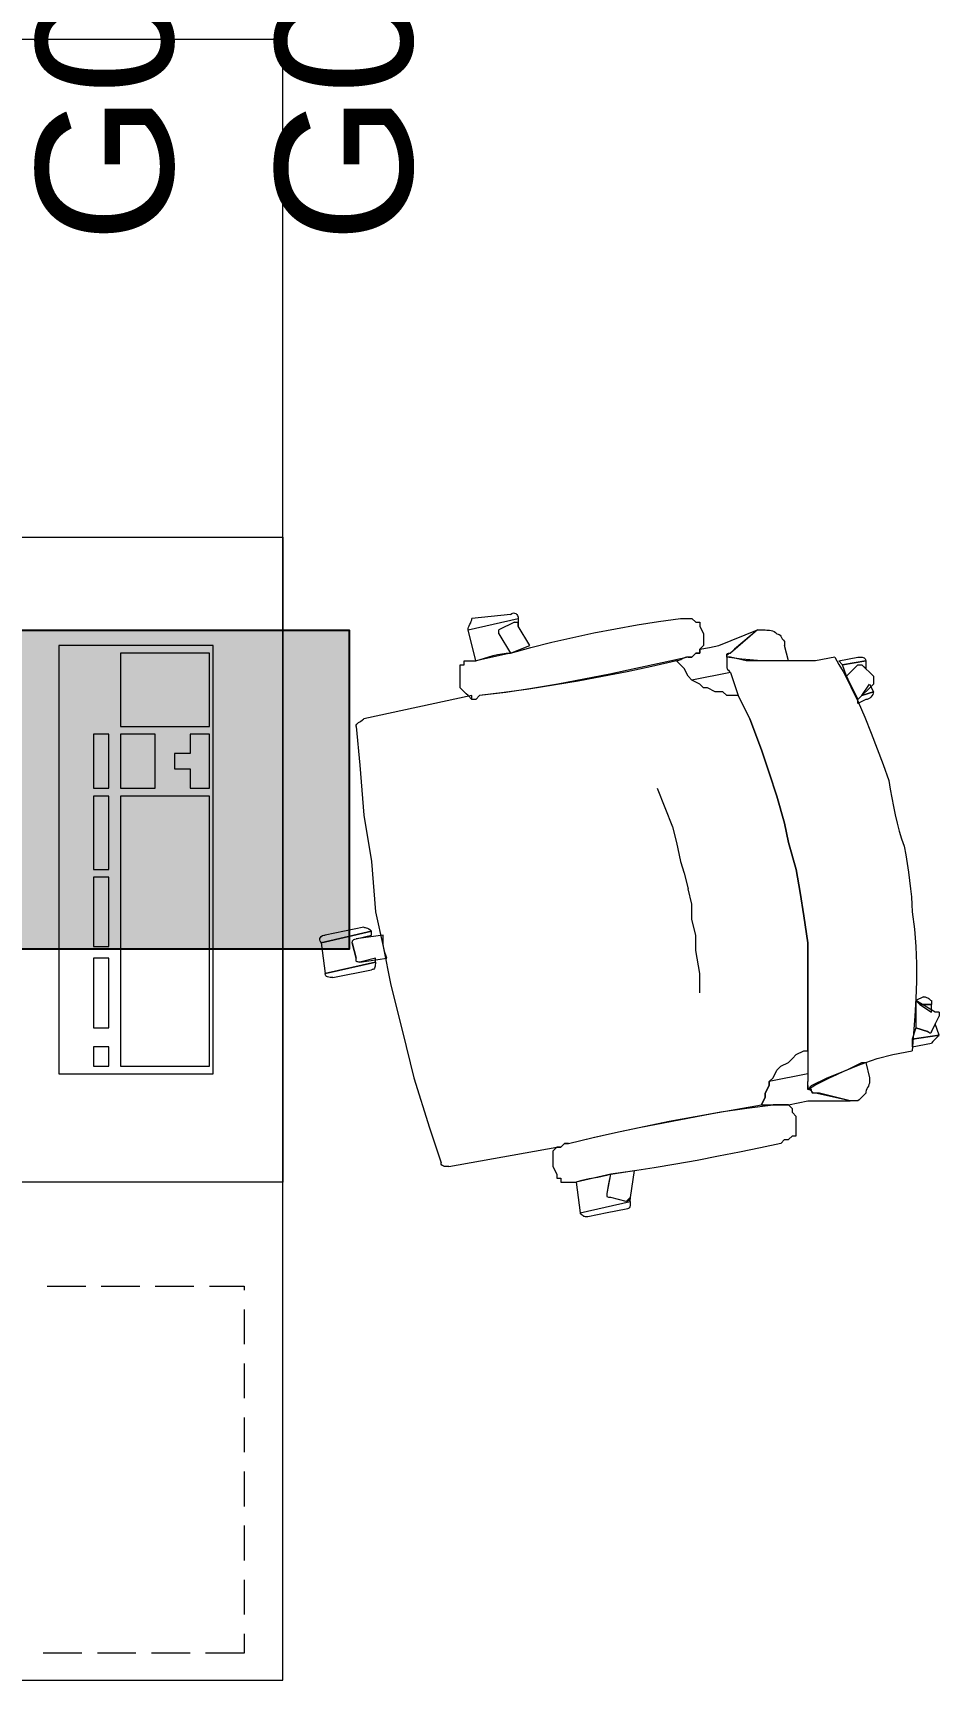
# Model space of a CAD drawing. Header units: millimetres. Extents: x 71769 to 78969, y 7991 to 11789.
# Drawn here: x 74462.6 to 74561.9, y 11140.2 to 11320.8 of the extents above; entities that cross this region are included whole.
import ezdxf
from ezdxf.enums import TextEntityAlignment as Align

# ---------------------------------------------------------------- set-up
doc = ezdxf.new("R2010")
doc.units = ezdxf.units.MM
doc.header["$LTSCALE"] = 5
doc.header["$MEASUREMENT"] = 0
doc.linetypes.add('AUSGEZOGEN', pattern=[0])
doc.layers.get('0').update_dxf_attribs({"linetype": 'CONTINUOUS'})
doc.layers.add('204_180704_Marc Cain Einrichtung#Maßlinie 1_100', color=7, linetype='AUSGEZOGEN', lineweight=18)
doc.layers.add('E_BEL', color=1, linetype='CONTINUOUS')
doc.layers.add('E_SI_EDV', color=3, linetype='CONTINUOUS')
doc.styles.add('ARIAL', font='arial.ttf')

# ---------------------------------------------------------------- blocks, each defined once
blk = doc.blocks.new('LED Leuchte')
at = {"true_color": 0xf8f6b0}
h = blk.add_hatch(color=51, dxfattribs=at)
h.dxf.hatch_style = 1
h.paths.add_polyline_path([(0.5, 1), (-0.5, 1), (-0.5, 0), (0.5, 0)])
blk.add_lwpolyline([(-0.5, 0), (-0.5, 1), (0.5, 1), (0.5, 0), (-0.5, 0)])
at = {"style": 'ARIAL'}
for tag, p in [('LED', (0, 0.5)), ('STROMKREIS', (-0.0092, -0.3367)), ('SCHALTKREIS', (-0.0092, -0.5167)), ('FREI1', (-0.0092, -0.6967)), ('FREI2', (-0.0092, -0.889)), ('FREI3', (-0.0092, -1.0567))]:
    blk.add_attdef(tag, text='', height=0.15, dxfattribs=at).set_placement(p, align=Align.MIDDLE_CENTER)
blk.add_attdef('TYP', text='', height=0.15, dxfattribs=at).set_placement((-0.0092, -0.1567), align=Align.MIDDLE)

msp = doc.modelspace()

# ---------------------------------------------------------------- linework, layer by layer
at = {"layer": '204_180704_Marc Cain Einrichtung#Maßlinie 1_100', "color": 251, "linetype": 'AUSGEZOGEN', "lineweight": 13, "true_color": 0x494949}
for p, q in [((74489.94, 11320.06), (74390.04, 11320.06)), ((74489.94, 11140.15), (74489.94, 11320.06)), ((74390.04, 11140.15), (74489.94, 11140.15))]:
    msp.add_line(p, q, dxfattribs=at)
at = {"layer": '204_180704_Marc Cain Einrichtung#Maßlinie 1_100', "color": 18, "linetype": 'AUSGEZOGEN', "lineweight": 13, "true_color": 0x000000}
for p, q in [((74510.26, 11255.3), (74515.76, 11256.57)), ((74514.92, 11256.99), (74510.68, 11256.57)), ((74515.34, 11256.14), (74513.65, 11255.3)), ((74515.34, 11256.14), (74513.65, 11255.3)), ((74515.76, 11255.72), (74515.76, 11256.14)), ((74517.03, 11253.6), (74515.76, 11255.72)), ((74513.65, 11254.87), (74514.92, 11252.76)), ((74542.01, 11255.3), (74539.04, 11252.76)), ((74544.97, 11254.03), (74544.97, 11253.6)), ((74514.92, 11252.76), (74517.03, 11253.6)), ((74538.62, 11252.33), (74538.62, 11252.33)), ((74538.62, 11252.33), (74538.62, 11251.91)), ((74539.04, 11252.33), (74538.62, 11252.33)), ((74540.74, 11251.91), (74539.04, 11252.33)), ((74545.39, 11251.91), (74544.97, 11253.6)), ((74550.47, 11252.33), (74548.36, 11251.91)), ((74533.54, 11251.49), (74533.12, 11251.91)), ((74533.96, 11251.06), (74533.54, 11251.49)), ((74534.39, 11250.22), (74533.96, 11251.06)), ((74538.62, 11251.91), (74538.62, 11251.49)), ((74538.62, 11251.91), (74538.62, 11251.91)), ((74538.62, 11251.49), (74538.62, 11251.49)), ((74539.04, 11250.64), (74539.89, 11248.1)), ((74543.28, 11251.91), (74540.74, 11251.91)), ((74544.97, 11251.91), (74543.28, 11251.91)), ((74545.39, 11251.91), (74544.97, 11251.91)), ((74545.39, 11251.91), (74545.39, 11251.91)), ((74546.66, 11251.91), (74545.39, 11251.91)), ((74548.36, 11251.91), (74546.66, 11251.91)), ((74553.01, 11251.49), (74553.44, 11251.49)), ((74534.81, 11249.79), (74534.39, 11250.22)), ((74535.66, 11249.37), (74534.81, 11249.79)), ((74536.08, 11248.95), (74535.66, 11249.37)), ((74536.5, 11248.95), (74536.08, 11248.95)), ((74537.35, 11248.52), (74536.5, 11248.95)), ((74538.2, 11248.52), (74537.35, 11248.52)), ((74538.62, 11248.1), (74538.2, 11248.52)), ((74510.68, 11248.1), (74498.83, 11245.56)), ((74510.68, 11247.68), (74510.68, 11248.1)), ((74511.11, 11247.68), (74510.68, 11247.68)), ((74511.53, 11248.1), (74511.11, 11247.68)), ((74539.47, 11248.1), (74538.62, 11248.1)), ((74539.89, 11248.1), (74539.47, 11248.1)), ((74539.89, 11248.1), (74541.16, 11245.56)), ((74539.89, 11248.1), (74539.89, 11248.1)), ((74541.16, 11245.56), (74539.89, 11248.1)), ((74541.16, 11245.56), (74542.43, 11242.17)), ((74542.43, 11242.17), (74541.16, 11245.56)), ((74497.98, 11244.71), (74498.41, 11240.48)), ((74542.43, 11242.17), (74543.28, 11239.63)), ((74543.28, 11239.63), (74542.43, 11242.17)), ((74498.41, 11240.48), (74498.83, 11234.98)), ((74543.28, 11239.63), (74544.12, 11237.09)), ((74544.12, 11237.09), (74543.28, 11239.63)), ((74544.12, 11237.09), (74544.97, 11234.13)), ((74544.97, 11234.13), (74544.12, 11237.09)), ((74498.83, 11234.98), (74499.68, 11229.9)), ((74544.97, 11234.13), (74545.39, 11232.01)), ((74545.39, 11232.01), (74544.97, 11234.13)), ((74545.39, 11232.01), (74546.24, 11229.05)), ((74546.24, 11229.05), (74545.39, 11232.01)), ((74499.68, 11229.9), (74500.1, 11224.39)), ((74546.24, 11229.05), (74546.66, 11226.51)), ((74546.66, 11226.51), (74546.24, 11229.05)), ((74546.66, 11226.51), (74547.09, 11223.97)), ((74547.09, 11223.97), (74546.66, 11226.51)), ((74500.1, 11224.39), (74500.95, 11220.58)), ((74547.09, 11223.97), (74547.51, 11221.01)), ((74547.51, 11221.01), (74547.09, 11223.97)), ((74499.68, 11222.28), (74494.17, 11221.01)), ((74494.17, 11221.01), (74499.68, 11222.28)), ((74498.83, 11222.7), (74494.6, 11221.85)), ((74500.95, 11221.85), (74497.98, 11221.43)), ((74497.98, 11221.43), (74499.68, 11221.85)), ((74499.68, 11221.85), (74499.68, 11222.28)), ((74494.17, 11221.01), (74494.6, 11217.62)), ((74497.56, 11221.01), (74497.98, 11219.31)), ((74497.98, 11219.31), (74497.56, 11221.01)), ((74500.95, 11220.58), (74501.79, 11216.35)), ((74547.51, 11221.01), (74547.51, 11218.47)), ((74547.51, 11218.47), (74547.51, 11221.01)), ((74494.6, 11217.62), (74500.1, 11218.89)), ((74500.1, 11218.89), (74494.6, 11217.62)), ((74495.44, 11217.2), (74499.68, 11218.04)), ((74498.41, 11218.89), (74501.37, 11219.31)), ((74500.1, 11219.31), (74498.41, 11218.89)), ((74500.1, 11218.89), (74500.1, 11219.31)), ((74547.51, 11218.47), (74547.51, 11215.93)), ((74547.51, 11215.93), (74547.51, 11218.47)), ((74501.79, 11216.35), (74503.06, 11211.27)), ((74547.51, 11215.93), (74547.51, 11212.12)), ((74547.51, 11212.12), (74547.51, 11215.93)), ((74560.21, 11215.08), (74559.36, 11214.66)), ((74561.48, 11213.39), (74559.36, 11214.66)), ((74559.36, 11214.66), (74559.79, 11214.23)), ((74559.36, 11214.66), (74559.36, 11214.66)), ((74559.79, 11214.23), (74561.06, 11214.23)), ((74561.06, 11214.23), (74559.79, 11214.23)), ((74559.79, 11214.23), (74561.06, 11213.39)), ((74561.06, 11213.39), (74561.06, 11214.23)), ((74561.06, 11211.27), (74561.9, 11212.96)), ((74561.9, 11213.39), (74561.48, 11213.39)), ((74503.06, 11211.27), (74504.33, 11206.19)), ((74547.51, 11212.12), (74547.51, 11209.15)), ((74547.51, 11209.15), (74547.51, 11212.12)), ((74559.36, 11211.69), (74558.94, 11210.42)), ((74558.94, 11210.42), (74561.9, 11210.85)), ((74559.36, 11211.69), (74560.63, 11211.27)), ((74560.63, 11211.27), (74559.36, 11211.69)), ((74561.48, 11212.12), (74561.06, 11211.27)), ((74561.9, 11210.85), (74561.48, 11212.12)), ((74546.24, 11208.73), (74547.09, 11209.15)), ((74547.09, 11209.15), (74547.51, 11209.15)), ((74547.51, 11209.15), (74547.51, 11206.61)), ((74547.51, 11209.15), (74547.51, 11209.15)), ((74556.82, 11208.73), (74558.94, 11209.15)), ((74543.7, 11206.19), (74544.12, 11207.04)), ((74544.12, 11207.04), (74544.55, 11207.46)), ((74544.55, 11207.46), (74545.39, 11207.88)), ((74545.39, 11207.88), (74545.82, 11208.31)), ((74545.82, 11208.31), (74546.24, 11208.73)), ((74549.63, 11206.19), (74551.74, 11207.04)), ((74551.74, 11207.04), (74553.44, 11207.88)), ((74553.44, 11207.88), (74553.86, 11207.88)), ((74553.86, 11207.88), (74555.13, 11208.31)), ((74553.86, 11207.88), (74553.86, 11207.88)), ((74555.13, 11208.31), (74556.82, 11208.73)), ((74504.33, 11206.19), (74506.03, 11200.69)), ((74543.28, 11205.34), (74542.85, 11204.5)), ((74542.85, 11204.5), (74543.28, 11205.34)), ((74547.51, 11206.61), (74543.28, 11205.77)), ((74543.28, 11205.77), (74543.7, 11206.19)), ((74543.28, 11205.77), (74543.28, 11205.34)), ((74543.28, 11205.34), (74543.28, 11205.77)), ((74547.51, 11205.34), (74547.51, 11205.77)), ((74547.51, 11205.34), (74547.51, 11205.34)), ((74547.51, 11204.92), (74547.51, 11205.34)), ((74547.51, 11204.92), (74547.93, 11205.34)), ((74547.51, 11205.34), (74547.51, 11204.92)), ((74547.93, 11205.34), (74549.63, 11206.19)), ((74542.85, 11204.07), (74542.43, 11203.23)), ((74542.43, 11203.23), (74542.85, 11204.07)), ((74542.85, 11204.5), (74542.85, 11204.07)), ((74542.85, 11204.07), (74542.85, 11204.5)), ((74545.39, 11203.23), (74547.51, 11203.65)), ((74547.51, 11204.92), (74547.51, 11204.92)), ((74547.51, 11204.92), (74547.51, 11204.92)), ((74547.51, 11203.65), (74552.17, 11203.65)), ((74552.17, 11203.65), (74548.36, 11204.5)), ((74544.55, 11203.23), (74543.7, 11203.23)), ((74543.7, 11203.23), (74544.12, 11203.23)), ((74544.12, 11203.23), (74544.55, 11203.23)), ((74544.55, 11203.23), (74544.55, 11203.23)), ((74544.97, 11203.23), (74544.55, 11203.23)), ((74544.55, 11203.23), (74544.97, 11203.23)), ((74544.55, 11203.23), (74544.55, 11203.23)), ((74544.97, 11203.23), (74544.97, 11203.23)), ((74545.39, 11203.23), (74544.97, 11203.23)), ((74544.97, 11203.23), (74545.39, 11203.23)), ((74544.97, 11203.23), (74544.97, 11203.23)), ((74545.82, 11202.8), (74545.39, 11203.23)), ((74545.39, 11203.23), (74545.39, 11203.23)), ((74545.82, 11202.38), (74545.82, 11202.8)), ((74546.24, 11201.96), (74545.82, 11202.38)), ((74546.24, 11201.53), (74546.24, 11201.96)), ((74546.24, 11200.69), (74546.24, 11201.53)), ((74506.03, 11200.69), (74507.3, 11196.88)), ((74545.39, 11199.42), (74545.82, 11199.84)), ((74545.82, 11199.84), (74546.24, 11199.84)), ((74546.24, 11200.26), (74546.24, 11200.69)), ((74546.24, 11199.84), (74546.24, 11200.26)), ((74508.14, 11196.45), (74520, 11198.57)), ((74520, 11198.57), (74519.57, 11198.15)), ((74519.57, 11198.15), (74519.57, 11197.72)), ((74520.42, 11198.57), (74520, 11198.57)), ((74520, 11198.57), (74520.42, 11198.57)), ((74520.84, 11198.99), (74520.42, 11198.57)), ((74520.42, 11198.57), (74520.84, 11198.99)), ((74521.27, 11198.99), (74520.84, 11198.99)), ((74520.84, 11198.99), (74521.27, 11198.99)), ((74544.55, 11198.99), (74544.97, 11199.42)), ((74544.97, 11199.42), (74545.39, 11199.42)), ((74519.57, 11197.72), (74519.57, 11197.3)), ((74519.57, 11197.3), (74519.57, 11196.88)), ((74519.57, 11196.88), (74519.57, 11196.45)), ((74519.57, 11196.45), (74520, 11195.61)), ((74520, 11195.61), (74520, 11195.18)), ((74520, 11195.18), (74520.42, 11195.18)), ((74520.42, 11195.18), (74520.42, 11194.76)), ((74520.42, 11194.76), (74520.84, 11194.76)), ((74520.84, 11194.76), (74521.27, 11194.76)), ((74521.27, 11194.76), (74522.11, 11194.76)), ((74525.92, 11195.61), (74522.11, 11194.76)), ((74522.11, 11194.76), (74522.54, 11191.37)), ((74525.5, 11193.49), (74525.92, 11195.61)), ((74522.54, 11191.37), (74528.04, 11192.64)), ((74527.61, 11192.64), (74525.92, 11193.07)), ((74528.04, 11193.07), (74528.04, 11193.07)), ((74528.04, 11192.64), (74528.04, 11193.07)), ((74464.12, 11183.33), (74468.35, 11183.33)), ((74470.04, 11183.33), (74474.28, 11183.33)), ((74475.97, 11183.33), (74480.2, 11183.33)), ((74485.71, 11180.79), (74485.71, 11176.98)), ((74485.71, 11174.87), (74485.71, 11171.06)), ((74485.71, 11168.94), (74485.71, 11165.13)), ((74485.71, 11163.01), (74485.71, 11159.2)), ((74485.71, 11157.09), (74485.71, 11153.28)), ((74485.71, 11151.16), (74485.71, 11147.35)), ((74485.71, 11145.23), (74485.71, 11143.12)), ((74467.93, 11143.12), (74463.69, 11143.12)), ((74473.85, 11143.12), (74469.62, 11143.12)), ((74479.78, 11143.12), (74475.55, 11143.12)), ((74485.71, 11143.12), (74481.47, 11143.12))]:
    msp.add_line(p, q, dxfattribs=at)
for points in [[(74489.94, 11265.46), (74489.94, 11194.76), (74439.14, 11194.76), (74439.14, 11265.46), (74489.94, 11265.46)], [(74534.39, 11252.33), (74531.53, 11251.7), (74528.67, 11251.08), (74525.82, 11250.47), (74522.96, 11249.9), (74520.1, 11249.36), (74517.24, 11248.88), (74514.39, 11248.45), (74511.53, 11248.1), (74511.11, 11247.68), (74510.68, 11247.68), (74510.26, 11248.1), (74510.05, 11248.31), (74509.84, 11248.52), (74509.41, 11248.95), (74509.41, 11249.37), (74509.41, 11249.79), (74509.41, 11250.64), (74509.41, 11251.06), (74509.41, 11251.49), (74509.84, 11251.49), (74509.84, 11251.91), (74510.26, 11251.91), (74511.11, 11251.91), (74511.58, 11252.07), (74512.06, 11252.22), (74512.53, 11252.36), (74513.01, 11252.49), (74513.49, 11252.6), (74513.96, 11252.68), (74514.44, 11252.74), (74514.92, 11252.76), (74517.16, 11253.37), (74519.43, 11253.95), (74521.74, 11254.48), (74524.07, 11254.98), (74526.42, 11255.43), (74528.79, 11255.85), (74531.16, 11256.23), (74533.54, 11256.57), (74533.96, 11256.57), (74534.39, 11256.57), (74534.81, 11256.57), (74535.23, 11256.14), (74535.66, 11256.14), (74535.66, 11255.72), (74536.08, 11254.87), (74536.08, 11254.45), (74536.08, 11254.03), (74536.08, 11253.6), (74535.66, 11253.18), (74535.66, 11252.76), (74535.23, 11252.76), (74535.02, 11252.54), (74534.81, 11252.33), (74534.6, 11252.33), (74534.39, 11252.33)], [(74511.11, 11251.91), (74510.26, 11255.3), (74515.76, 11256.57), (74515.76, 11255.72), (74515.76, 11256.14)], [(74510.26, 11255.3), (74510.28, 11255.45), (74510.32, 11255.61), (74510.39, 11255.77), (74510.47, 11255.93), (74510.55, 11256.09), (74510.62, 11256.25), (74510.66, 11256.41), (74510.68, 11256.57)], [(74514.92, 11256.99), (74515.07, 11257.11), (74515.23, 11257.16), (74515.37, 11257.15), (74515.5, 11257.09), (74515.61, 11257), (74515.69, 11256.87), (74515.74, 11256.72), (74515.75, 11256.64), (74515.76, 11256.57)], [(74515.34, 11256.14), (74515.55, 11256.14), (74515.76, 11256.14)], [(74515.34, 11256.14), (74515.55, 11256.14), (74515.76, 11256.14)], [(74513.65, 11254.87), (74514.92, 11252.76), (74511.11, 11251.91)], [(74513.65, 11254.87), (74513.65, 11255.08), (74513.65, 11255.3)], [(74513.65, 11254.87), (74513.65, 11255.08), (74513.65, 11255.3)], [(74534.39, 11252.33), (74534.81, 11252.33), (74534.95, 11252.47), (74535.09, 11252.61), (74535.23, 11252.76), (74535.34, 11252.76), (74535.45, 11252.76), (74535.66, 11252.76), (74535.66, 11253.18), (74536.72, 11253.39), (74537.77, 11253.6), (74542.01, 11255.3)], [(74542.01, 11255.3), (74539.47, 11253.18), (74539.26, 11252.97), (74539.04, 11252.76)], [(74542.01, 11255.3), (74542.17, 11255.3), (74542.32, 11255.3), (74542.46, 11255.3), (74542.59, 11255.3), (74542.7, 11255.3), (74542.78, 11255.3), (74542.84, 11255.3), (74542.85, 11255.3)], [(74542.85, 11255.3), (74543.01, 11255.29), (74543.17, 11255.29), (74543.33, 11255.27), (74543.49, 11255.24), (74543.65, 11255.19), (74543.81, 11255.12), (74543.97, 11255.01), (74544.12, 11254.87)], [(74544.12, 11254.87), (74544.26, 11254.85), (74544.38, 11254.8), (74544.47, 11254.72), (74544.55, 11254.61), (74544.63, 11254.48), (74544.72, 11254.34), (74544.83, 11254.18), (74544.97, 11254.03)], [(74465.39, 11206.61), (74482.32, 11206.61), (74482.32, 11253.6), (74465.39, 11253.6), (74465.39, 11206.61)], [(74481.9, 11244.71), (74481.9, 11252.76), (74472.16, 11252.76), (74472.16, 11244.71), (74481.9, 11244.71)], [(74538.62, 11252.33), (74538.62, 11251.91), (74538.62, 11251.77), (74538.62, 11251.63), (74538.62, 11251.49), (74538.62, 11251.45), (74538.62, 11251.42), (74538.62, 11251.35), (74538.63, 11251.23), (74538.64, 11251.14), (74538.67, 11251.06), (74538.72, 11250.98), (74538.8, 11250.89), (74538.9, 11250.78), (74539.04, 11250.64), (74534.81, 11249.79), (74534.39, 11250.22), (74533.96, 11251.06), (74533.54, 11251.49), (74533.12, 11251.91)], [(74534.39, 11252.33), (74534.23, 11252.31), (74534.07, 11252.27), (74533.91, 11252.2), (74533.75, 11252.12), (74533.59, 11252.04), (74533.44, 11251.98), (74533.28, 11251.93), (74533.12, 11251.91)], [(74538.62, 11252.33), (74538.62, 11252.35), (74538.63, 11252.4), (74538.64, 11252.47), (74538.67, 11252.54), (74538.72, 11252.62), (74538.8, 11252.69), (74538.9, 11252.74), (74539.04, 11252.76)], [(74538.62, 11252.33), (74538.62, 11252.47), (74538.63, 11252.58), (74538.64, 11252.65), (74538.67, 11252.7), (74538.72, 11252.73), (74538.8, 11252.75), (74538.9, 11252.75), (74539.04, 11252.76)], [(74545.39, 11251.91), (74544.58, 11251.91), (74543.74, 11251.92), (74542.88, 11251.93), (74542.01, 11251.96), (74541.14, 11252.01), (74540.27, 11252.09), (74539.43, 11252.19), (74538.62, 11252.33)], [(74550.47, 11252.33), (74550.93, 11251.53), (74551.39, 11250.73), (74552.23, 11249.08), (74553.02, 11247.41), (74553.75, 11245.72), (74554.45, 11244), (74555.12, 11242.27), (74555.76, 11240.53), (74556.4, 11238.79), (74556.56, 11237.83), (74556.72, 11236.89), (74556.9, 11235.95), (74557.09, 11235.03), (74557.3, 11234.13), (74557.53, 11233.25), (74557.8, 11232.4), (74558.09, 11231.59), (74558.25, 11230.64), (74558.4, 11229.69), (74558.55, 11228.75), (74558.68, 11227.83), (74558.78, 11226.93), (74558.87, 11226.05), (74558.92, 11225.21), (74558.94, 11224.39), (74559.2, 11222.49), (74559.36, 11220.58), (74559.42, 11218.68), (74559.42, 11216.77), (74559.35, 11214.87), (74559.24, 11212.96), (74559.1, 11211.06), (74559.02, 11210.11), (74558.94, 11209.15)], [(74553.01, 11252.33), (74553.17, 11252.33), (74553.32, 11252.33), (74553.47, 11252.31), (74553.6, 11252.28), (74553.7, 11252.23), (74553.79, 11252.15), (74553.84, 11252.05), (74553.86, 11251.91), (74551.32, 11251.49), (74550.9, 11251.91), (74553.01, 11252.33)], [(74533.12, 11251.91), (74530.42, 11251.29), (74527.72, 11250.72), (74525.02, 11250.18), (74522.32, 11249.69), (74519.62, 11249.23), (74516.93, 11248.81), (74514.23, 11248.44), (74511.53, 11248.1)], [(74538.62, 11251.49), (74538.62, 11251.35), (74538.63, 11251.23), (74538.64, 11251.14), (74538.67, 11251.06), (74538.72, 11250.98), (74538.8, 11250.89), (74538.9, 11250.78), (74539.04, 11250.64)], [(74551.32, 11251.49), (74553.86, 11251.91), (74553.86, 11251.06), (74553.44, 11251.49)], [(74553.01, 11251.49), (74551.74, 11250.22), (74551.32, 11251.49)], [(74551.74, 11250.22), (74553.01, 11251.49), (74553.23, 11251.49), (74553.44, 11251.49)], [(74553.44, 11251.49), (74554.71, 11250.22), (74554.71, 11249.79), (74554.71, 11249.58), (74554.71, 11249.37), (74553.01, 11247.68)], [(74551.74, 11250.22), (74551.9, 11249.9), (74552.06, 11249.58), (74552.22, 11249.26), (74552.38, 11248.95), (74552.54, 11248.63), (74552.7, 11248.31), (74552.86, 11247.99), (74553.01, 11247.68)], [(74554.71, 11248.52), (74554.69, 11248.36), (74554.63, 11248.21), (74554.55, 11248.07), (74554.44, 11247.94), (74554.31, 11247.83), (74554.17, 11247.75), (74554.02, 11247.69), (74553.86, 11247.68), (74553.44, 11247.46), (74553.01, 11247.25), (74553.01, 11247.68), (74553.44, 11248.1), (74554.71, 11248.52)], [(74553.44, 11248.1), (74554.28, 11249.37), (74554.71, 11248.52), (74553.44, 11248.1)], [(74497.98, 11244.71), (74498, 11244.85), (74498.06, 11244.96), (74498.14, 11245.05), (74498.25, 11245.14), (74498.38, 11245.22), (74498.52, 11245.31), (74498.67, 11245.42), (74498.83, 11245.56)], [(74470.89, 11237.94), (74470.89, 11243.87), (74469.2, 11243.87), (74469.2, 11237.94), (74470.89, 11237.94)], [(74475.97, 11237.94), (74475.97, 11243.87), (74472.16, 11243.87), (74472.16, 11237.94), (74475.97, 11237.94)], [(74481.9, 11237.94), (74481.9, 11243.87), (74479.78, 11243.87), (74479.78, 11241.75), (74478.09, 11241.75), (74478.09, 11240.06), (74479.78, 11240.06), (74479.78, 11237.94), (74481.9, 11237.94)], [(74531, 11237.94), (74531.85, 11235.82), (74532.69, 11233.71), (74533.12, 11232.01), (74533.54, 11229.9), (74533.96, 11228.63), (74534.39, 11226.93)], [(74470.89, 11229.05), (74470.89, 11237.09), (74469.2, 11237.09), (74469.2, 11229.05), (74470.89, 11229.05)], [(74481.9, 11207.46), (74481.9, 11237.09), (74472.16, 11237.09), (74472.16, 11207.46), (74481.9, 11207.46)], [(74470.89, 11220.58), (74470.89, 11228.2), (74469.2, 11228.2), (74469.2, 11220.58), (74470.89, 11220.58)], [(74535.66, 11215.5), (74535.66, 11217.62), (74535.23, 11220.16), (74535.23, 11221.85), (74534.81, 11223.55), (74534.81, 11225.24), (74534.39, 11226.93)], [(74494.17, 11221.01), (74494.11, 11221.09), (74494.05, 11221.16), (74494, 11221.32), (74494.01, 11221.46), (74494.07, 11221.59), (74494.16, 11221.7), (74494.29, 11221.78), (74494.44, 11221.83), (74494.6, 11221.85)], [(74497.56, 11221.01), (74497.56, 11221.02), (74497.57, 11221.07), (74497.58, 11221.14), (74497.61, 11221.22), (74497.66, 11221.3), (74497.74, 11221.36), (74497.84, 11221.41), (74497.98, 11221.43)], [(74497.56, 11221.01), (74497.56, 11221.02), (74497.57, 11221.07), (74497.58, 11221.14), (74497.61, 11221.22), (74497.66, 11221.3), (74497.74, 11221.36), (74497.84, 11221.41), (74497.98, 11221.43)], [(74498.83, 11222.7), (74498.85, 11222.7), (74498.9, 11222.69), (74498.99, 11222.68), (74499.09, 11222.65), (74499.22, 11222.6), (74499.37, 11222.52), (74499.52, 11222.42), (74499.6, 11222.35), (74499.68, 11222.28)], [(74501.37, 11219.31), (74501.23, 11219.63), (74501.12, 11219.95), (74501.05, 11220.27), (74501, 11220.58), (74500.97, 11220.9), (74500.95, 11221.22), (74500.95, 11221.54), (74500.95, 11221.85)], [(74470.89, 11211.69), (74470.89, 11219.31), (74469.2, 11219.31), (74469.2, 11211.69), (74470.89, 11211.69)], [(74498.41, 11218.89), (74498.27, 11218.89), (74498.16, 11218.9), (74498.09, 11218.91), (74498.04, 11218.94), (74498, 11218.99), (74497.99, 11219.07), (74497.98, 11219.17), (74497.98, 11219.31)], [(74498.41, 11218.89), (74498.27, 11218.89), (74498.16, 11218.9), (74498.09, 11218.91), (74498.04, 11218.94), (74498, 11218.99), (74497.99, 11219.07), (74497.98, 11219.17), (74497.98, 11219.31)], [(74500.1, 11218.89), (74500.1, 11218.73), (74500.09, 11218.58), (74500.08, 11218.44), (74500.05, 11218.31), (74500, 11218.2), (74499.92, 11218.12), (74499.82, 11218.06), (74499.75, 11218.05), (74499.68, 11218.04)], [(74495.44, 11217.2), (74495.28, 11217.2), (74495.13, 11217.2), (74494.99, 11217.22), (74494.86, 11217.25), (74494.75, 11217.3), (74494.67, 11217.38), (74494.62, 11217.48), (74494.61, 11217.55), (74494.6, 11217.62)], [(74559.36, 11214.66), (74559.36, 11214.2), (74559.36, 11213.78), (74559.36, 11213.38), (74559.36, 11213.02), (74559.36, 11212.67), (74559.36, 11212.34), (74559.36, 11212.01), (74559.36, 11211.69)], [(74560.21, 11215.08), (74560.37, 11215.06), (74560.52, 11215.01), (74560.66, 11214.95), (74560.79, 11214.87), (74560.9, 11214.79), (74560.98, 11214.72), (74561.04, 11214.68), (74561.06, 11214.66), (74561.06, 11214.52), (74561.06, 11214.41), (74561.06, 11214.34), (74561.06, 11214.29), (74561.06, 11214.26), (74561.06, 11214.24), (74561.06, 11214.23)], [(74561.9, 11213.39), (74561.9, 11213.18), (74561.9, 11212.96)], [(74561.9, 11210.85), (74558.94, 11210.42), (74558.94, 11209.58), (74561.06, 11210)], [(74561.06, 11211.27), (74561.06, 11211.25), (74561.05, 11211.21), (74561.03, 11211.16), (74561, 11211.11), (74560.95, 11211.08), (74560.88, 11211.09), (74560.77, 11211.15), (74560.7, 11211.21), (74560.63, 11211.27)], [(74561.06, 11211.27), (74561.06, 11211.25), (74561.05, 11211.21), (74561.03, 11211.16), (74561, 11211.11), (74560.95, 11211.08), (74560.88, 11211.09), (74560.77, 11211.15), (74560.63, 11211.27)], [(74561.9, 11210.85), (74561.88, 11210.83), (74561.83, 11210.77), (74561.75, 11210.69), (74561.64, 11210.58), (74561.51, 11210.45), (74561.37, 11210.31), (74561.21, 11210.16), (74561.06, 11210)], [(74470.89, 11207.46), (74470.89, 11209.58), (74469.2, 11209.58), (74469.2, 11207.46), (74470.89, 11207.46)], [(74553.01, 11203.65), (74552.87, 11203.65), (74552.76, 11203.65), (74552.67, 11203.65), (74552.59, 11203.65), (74552.51, 11203.65), (74552.42, 11203.65), (74552.31, 11203.65), (74552.17, 11203.65), (74548.78, 11204.5), (74548.36, 11204.5), (74548.29, 11204.5), (74548.22, 11204.5), (74548.11, 11204.5), (74548.04, 11204.52), (74547.99, 11204.55), (74547.96, 11204.6), (74547.94, 11204.68), (74547.93, 11204.78), (74547.93, 11204.92), (74547.51, 11204.92), (74548.3, 11205.38), (74549.1, 11205.8), (74549.89, 11206.19), (74550.69, 11206.56), (74551.48, 11206.91), (74552.27, 11207.24), (74553.07, 11207.57), (74553.86, 11207.88), (74554.28, 11206.19), (74554.28, 11206.05), (74554.28, 11205.95), (74554.28, 11205.87), (74554.28, 11205.82), (74554.28, 11205.79), (74554.28, 11205.77), (74554.28, 11205.77), (74554.27, 11205.61), (74554.22, 11205.45), (74554.15, 11205.29), (74554.07, 11205.13), (74553.99, 11204.97), (74553.93, 11204.81), (74553.88, 11204.66), (74553.86, 11204.5), (74553.72, 11204.36), (74553.61, 11204.25), (74553.52, 11204.16), (74553.44, 11204.07), (74553.36, 11203.99), (74553.27, 11203.9), (74553.15, 11203.79), (74553.01, 11203.65)], [(74547.51, 11206.61), (74547.51, 11206.47), (74547.51, 11206.36), (74547.51, 11206.27), (74547.51, 11206.19), (74547.51, 11206.11), (74547.51, 11206.02), (74547.51, 11205.91), (74547.51, 11205.84), (74547.51, 11205.77)], [(74547.51, 11206.61), (74547.51, 11206.47), (74547.51, 11206.36), (74547.51, 11206.27), (74547.51, 11206.19), (74547.51, 11206.11), (74547.51, 11206.02), (74547.51, 11205.91), (74547.51, 11205.77)], [(74547.51, 11205.34), (74547.51, 11205.49), (74547.51, 11205.63), (74547.51, 11205.7), (74547.51, 11205.77)], [(74548.36, 11204.5), (74548.22, 11204.52), (74548.11, 11204.56), (74548.02, 11204.63), (74547.93, 11204.71), (74547.85, 11204.79), (74547.76, 11204.85), (74547.65, 11204.9), (74547.51, 11204.92)], [(74521.27, 11198.99), (74523.98, 11199.63), (74526.74, 11200.25), (74529.52, 11200.85), (74532.32, 11201.43), (74535.15, 11201.96), (74537.99, 11202.45), (74540.84, 11202.87), (74543.7, 11203.23)], [(74521.27, 11198.99), (74523.82, 11199.61), (74526.42, 11200.19), (74529.04, 11200.74), (74531.69, 11201.27), (74534.36, 11201.78), (74537.04, 11202.27), (74539.73, 11202.75), (74542.43, 11203.23)], [(74542.43, 11203.23), (74542.59, 11203.23), (74542.75, 11203.23), (74542.91, 11203.23), (74543.07, 11203.23), (74543.22, 11203.23), (74543.38, 11203.23), (74543.54, 11203.23), (74543.7, 11203.23)], [(74544.55, 11198.99), (74542.31, 11198.52), (74540.03, 11198.05), (74537.72, 11197.59), (74535.39, 11197.14), (74533.04, 11196.72), (74530.68, 11196.32), (74528.3, 11195.94), (74525.92, 11195.61), (74525.45, 11195.47), (74524.97, 11195.36), (74524.49, 11195.27), (74524.02, 11195.18), (74523.54, 11195.1), (74523.06, 11195.01), (74522.59, 11194.9), (74522.11, 11194.76)], [(74508.14, 11196.45), (74507.98, 11196.46), (74507.83, 11196.46), (74507.69, 11196.48), (74507.56, 11196.51), (74507.45, 11196.56), (74507.37, 11196.63), (74507.31, 11196.74), (74507.3, 11196.88)], [(74528.04, 11193.07), (74527.83, 11192.86), (74527.61, 11192.64), (74526.77, 11192.86), (74525.92, 11193.07), (74525.78, 11193.07), (74525.68, 11193.07), (74525.6, 11193.09), (74525.55, 11193.12), (74525.52, 11193.17), (74525.5, 11193.25), (74525.5, 11193.35), (74525.5, 11193.49), (74525.71, 11194.55), (74525.92, 11195.61), (74528.46, 11196.03), (74528.04, 11193.07)], [(74522.54, 11191.37), (74528.04, 11192.64), (74528.04, 11192.49), (74528.03, 11192.33), (74528.02, 11192.19), (74527.99, 11192.06), (74527.93, 11191.95), (74527.86, 11191.87), (74527.75, 11191.82), (74527.61, 11191.8), (74525.5, 11191.37), (74523.38, 11190.95), (74523.24, 11190.95), (74523.13, 11190.96), (74523.04, 11190.97), (74522.96, 11191), (74522.88, 11191.05), (74522.79, 11191.13), (74522.68, 11191.23), (74522.54, 11191.37)], [(74525.92, 11193.07), (74525.78, 11193.07), (74525.68, 11193.07), (74525.6, 11193.09), (74525.55, 11193.12), (74525.52, 11193.17), (74525.5, 11193.25), (74525.5, 11193.35), (74525.5, 11193.42), (74525.5, 11193.49)], [(74528.04, 11193.07), (74528.02, 11192.93), (74527.97, 11192.82), (74527.9, 11192.75), (74527.83, 11192.7), (74527.75, 11192.67), (74527.68, 11192.65), (74527.63, 11192.65), (74527.62, 11192.64), (74527.61, 11192.64)], [(74481.9, 11183.33), (74485.71, 11183.33), (74485.71, 11182.91)]]:
    msp.add_lwpolyline(points, dxfattribs=at)

# ---------------------------------------------------------------- block references
at = {"layer": 'E_BEL'}
ref = msp.add_blockref('LED Leuchte', (74422.24, 11220.28), dxfattribs=dict(at, xscale=150, yscale=35, zscale=100))
ref.add_attrib('LED', 'L03', dxfattribs={"layer": '0', "height": 12.5, "style": 'ARIAL'}).set_placement((74422.24, 11237.78), align=Align.MIDDLE_CENTER)

# ---------------------------------------------------------------- texts
at = {"layer": 'E_SI_EDV', "style": 'ARIAL'}
for s, p in [('G07-08', (74477.91, 11367.63)), ('G09-10', (74504.14, 11367.63))]:
    msp.add_text(s, height=15, rotation=90, dxfattribs=at).set_placement(p, align=Align.RIGHT)

doc.saveas('drawing.dxf')
